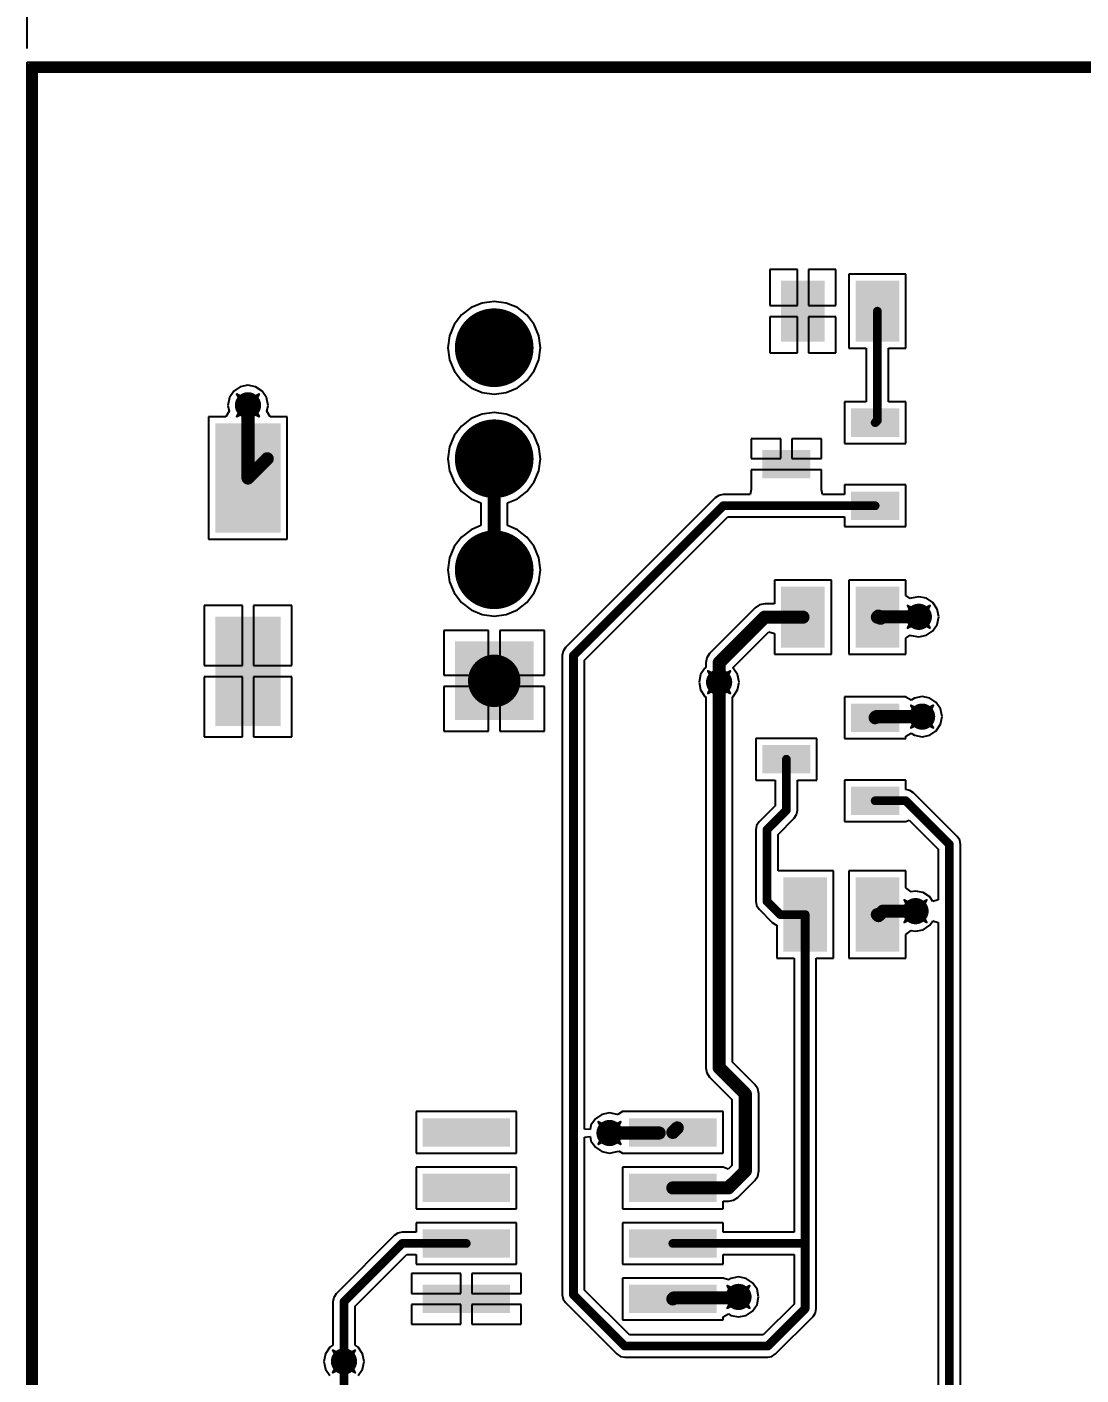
# Model space of a CAD drawing. Header units: millimetres. Extents: x 0 to 15120, y 0 to 9661.
# Drawn here: x 101.6 to 149.8, y 295.6 to 357.3 of the extents above; entities that cross this region are included whole.
import ezdxf

# ---------------------------------------------------------------- set-up
doc = ezdxf.new("R2010")
doc.units = ezdxf.units.MM
for name, color, linetype in [('DrillDrawing', 1, 'Continuous'), ('Mechanical1', 6, 'Continuous'), ('PadHoleLayer', 156, 'Continuous'), ('TopLayer', 1, 'Continuous')]:
    doc.layers.add(name, color=color, linetype=linetype)
doc.styles.get("Standard").update_dxf_attribs({"font": ''})
doc.styles.get('Standard').set_extended_font_data('GOST type A')
doc.dimstyles.new('ISO-25', dxfattribs={"dimtxt": 2.5, "dimasz": 6, "dimexe": 1.25, "dimexo": 0.625, "dimtad": 1, "dimtxsty": 'Standard', "dimblk": 'OPEN30', "dimcen": 2.5, "dimadec": 0, "dimazin": 0, "dimtfac": 1, "dimtmove": 0, "dimatfit": 3, "dimldrblk": 'OPEN30', "dimfxl": 1, "dimarcsym": 0})

# ---------------------------------------------------------------- blocks, each defined once
blk = doc.blocks.new('_Open30')
at = {"color": 0, "linetype": 'ByBlock', "lineweight": -2}
for p, q in [((-1, 0.268), (0, 0)), ((0, 0), (-1, -0.268)), ((0, 0), (-1, 0))]:
    blk.add_line(p, q, dxfattribs=at)
blk = doc.blocks.new('*D79')
at = {"color": 0, "lineweight": -2, "transparency": 16777216}
for p, q in [((101.583, 356.304), (101.583, 363.498)), ((222.084, 356.304), (222.084, 363.498)), ((107.583, 362.248), (216.084, 362.248))]:
    blk.add_line(p, q, dxfattribs=at)
at = {"layer": 'Defpoints', "color": 0, "transparency": 16777216}
for p in [(222.084, 362.248), (101.583, 355.679), (222.084, 355.679)]:
    blk.add_point(p, dxfattribs=at)
at = {"color": 0, "lineweight": -2, "transparency": 16777216, "xscale": 6, "yscale": 6, "zscale": 6, "rotation": 180}
blk.add_blockref('_Open30', (101.583, 362.248), dxfattribs=at)
at = {"color": 0, "lineweight": -2, "transparency": 16777216, "xscale": 6, "yscale": 6, "zscale": 6}
blk.add_blockref('_Open30', (222.084, 362.248), dxfattribs=at)
at = {"color": 0, "transparency": 16777216, "insert": (161.833, 365.748), "char_height": 2.5, "attachment_point": 5}
blk.add_mtext('{\\fGOST type A|b0|i1|c204|p34;\\H2x;60±0,1}', dxfattribs=at)

msp = doc.modelspace()

# ---------------------------------------------------------------- linework, layer by layer
at = {"layer": 'DrillDrawing'}
for points, const_width in [([(123.466, 342.608, 1), (122.45, 342.608, 1)], 0.102), ([(122.424, 342.608, 1), (122.475, 342.608, 1)], 0.0508), ([(123.44, 342.608, 1), (123.491, 342.608, 1)], 0.0508), ([(111.158, 340.48, 1), (111.209, 340.48, 1)], 0.0508), ([(111.158, 340.48, 1), (111.209, 340.48, 1)], 0.0508), ([(112.174, 340.48, 1), (112.225, 340.48, 1)], 0.0508), ([(112.174, 340.48, 1), (112.225, 340.48, 1)], 0.0508), ([(111.412, 339.972, 1), (111.463, 339.972, 1)], 0.0508), ([(111.412, 339.972, 1), (111.463, 339.972, 1)], 0.0508), ([(111.666, 340.226, 1), (111.717, 340.226, 1)], 0.0508), ([(111.666, 340.226, 1), (111.717, 340.226, 1)], 0.0508), ([(111.92, 339.972, 1), (111.971, 339.972, 1)], 0.0508), ([(111.92, 339.972, 1), (111.971, 339.972, 1)], 0.0508), ([(111.158, 339.464, 1), (111.209, 339.464, 1)], 0.0508), ([(111.158, 339.464, 1), (111.209, 339.464, 1)], 0.0508), ([(111.666, 339.718, 1), (111.717, 339.718, 1)], 0.0508), ([(111.666, 339.718, 1), (111.717, 339.718, 1)], 0.0508), ([(112.174, 339.464, 1), (112.225, 339.464, 1)], 0.0508), ([(112.174, 339.464, 1), (112.225, 339.464, 1)], 0.0508), ([(123.466, 337.528, 1), (122.45, 337.528, 1)], 0.102), ([(122.424, 337.528, 1), (122.475, 337.528, 1)], 0.0508), ([(123.44, 337.528, 1), (123.491, 337.528, 1)], 0.0508), ([(123.466, 332.448, 1), (122.45, 332.448, 1)], 0.102), ([(122.424, 332.448, 1), (122.475, 332.448, 1)], 0.0508), ([(123.44, 332.448, 1), (123.491, 332.448, 1)], 0.0508), ([(141.85, 330.805, 1), (141.901, 330.805, 1)], 0.0508), ([(141.85, 330.805, 1), (141.901, 330.805, 1)], 0.0508), ([(142.358, 330.551, 1), (142.409, 330.551, 1)], 0.0508), ([(142.358, 330.551, 1), (142.409, 330.551, 1)], 0.0508), ([(142.866, 330.805, 1), (142.917, 330.805, 1)], 0.0508), ([(142.866, 330.805, 1), (142.917, 330.805, 1)], 0.0508), ([(142.104, 330.297, 1), (142.155, 330.297, 1)], 0.0508), ([(142.104, 330.297, 1), (142.155, 330.297, 1)], 0.0508), ([(142.358, 330.043, 1), (142.409, 330.043, 1)], 0.0508), ([(142.358, 330.043, 1), (142.409, 330.043, 1)], 0.0508), ([(142.612, 330.297, 1), (142.663, 330.297, 1)], 0.0508), ([(142.612, 330.297, 1), (142.663, 330.297, 1)], 0.0508), ([(141.85, 329.789, 1), (141.901, 329.789, 1)], 0.0508), ([(141.85, 329.789, 1), (141.901, 329.789, 1)], 0.0508), ([(142.866, 329.789, 1), (142.917, 329.789, 1)], 0.0508), ([(142.866, 329.789, 1), (142.917, 329.789, 1)], 0.0508), ([(123.466, 327.368, 1), (122.45, 327.368, 1)], 0.102), ([(132.713, 327.813, 1), (132.764, 327.813, 1)], 0.0508), ([(132.713, 327.813, 1), (132.764, 327.813, 1)], 0.0508), ([(133.221, 327.559, 1), (133.272, 327.559, 1)], 0.0508), ([(133.221, 327.559, 1), (133.272, 327.559, 1)], 0.0508), ([(133.729, 327.813, 1), (133.78, 327.813, 1)], 0.0508), ([(133.729, 327.813, 1), (133.78, 327.813, 1)], 0.0508), ([(122.424, 327.368, 1), (122.475, 327.368, 1)], 0.0508), ([(123.44, 327.368, 1), (123.491, 327.368, 1)], 0.0508), ([(132.967, 327.305, 1), (133.018, 327.305, 1)], 0.0508), ([(132.967, 327.305, 1), (133.018, 327.305, 1)], 0.0508), ([(133.221, 327.051, 1), (133.272, 327.051, 1)], 0.0508), ([(133.221, 327.051, 1), (133.272, 327.051, 1)], 0.0508), ([(133.475, 327.305, 1), (133.526, 327.305, 1)], 0.0508), ([(133.475, 327.305, 1), (133.526, 327.305, 1)], 0.0508), ([(132.713, 326.797, 1), (132.764, 326.797, 1)], 0.0508), ([(132.713, 326.797, 1), (132.764, 326.797, 1)], 0.0508), ([(133.729, 326.797, 1), (133.78, 326.797, 1)], 0.0508), ([(133.729, 326.797, 1), (133.78, 326.797, 1)], 0.0508), ([(142, 326.237, 1), (142.051, 326.237, 1)], 0.0508), ([(142, 326.237, 1), (142.051, 326.237, 1)], 0.0508), ([(143.016, 326.237, 1), (143.067, 326.237, 1)], 0.0508), ([(143.016, 326.237, 1), (143.067, 326.237, 1)], 0.0508), ([(142.254, 325.729, 1), (142.305, 325.729, 1)], 0.0508), ([(142.254, 325.729, 1), (142.305, 325.729, 1)], 0.0508), ([(142.508, 325.983, 1), (142.559, 325.983, 1)], 0.0508), ([(142.508, 325.983, 1), (142.559, 325.983, 1)], 0.0508), ([(142.762, 325.729, 1), (142.813, 325.729, 1)], 0.0508), ([(142.762, 325.729, 1), (142.813, 325.729, 1)], 0.0508), ([(142, 325.221, 1), (142.051, 325.221, 1)], 0.0508), ([(142, 325.221, 1), (142.051, 325.221, 1)], 0.0508), ([(142.508, 325.475, 1), (142.559, 325.475, 1)], 0.0508), ([(142.508, 325.475, 1), (142.559, 325.475, 1)], 0.0508), ([(143.016, 325.221, 1), (143.067, 325.221, 1)], 0.0508), ([(143.016, 325.221, 1), (143.067, 325.221, 1)], 0.0508), ([(141.7, 317.337, 1), (141.751, 317.337, 1)], 0.0508), ([(141.7, 317.337, 1), (141.751, 317.337, 1)], 0.0508), ([(142.208, 317.083, 1), (142.259, 317.083, 1)], 0.0508), ([(142.208, 317.083, 1), (142.259, 317.083, 1)], 0.0508), ([(142.716, 317.337, 1), (142.767, 317.337, 1)], 0.0508), ([(142.716, 317.337, 1), (142.767, 317.337, 1)], 0.0508), ([(141.954, 316.829, 1), (142.005, 316.829, 1)], 0.0508), ([(141.954, 316.829, 1), (142.005, 316.829, 1)], 0.0508), ([(142.208, 316.575, 1), (142.259, 316.575, 1)], 0.0508), ([(142.208, 316.575, 1), (142.259, 316.575, 1)], 0.0508), ([(142.462, 316.829, 1), (142.513, 316.829, 1)], 0.0508), ([(142.462, 316.829, 1), (142.513, 316.829, 1)], 0.0508), ([(141.7, 316.321, 1), (141.751, 316.321, 1)], 0.0508), ([(141.7, 316.321, 1), (141.751, 316.321, 1)], 0.0508), ([(142.716, 316.321, 1), (142.767, 316.321, 1)], 0.0508), ([(142.716, 316.321, 1), (142.767, 316.321, 1)], 0.0508), ([(127.7, 307.187, 1), (127.751, 307.187, 1)], 0.0508), ([(127.7, 307.187, 1), (127.751, 307.187, 1)], 0.0508), ([(128.716, 307.187, 1), (128.767, 307.187, 1)], 0.0508), ([(128.716, 307.187, 1), (128.767, 307.187, 1)], 0.0508), ([(127.954, 306.679, 1), (128.005, 306.679, 1)], 0.0508), ([(127.954, 306.679, 1), (128.005, 306.679, 1)], 0.0508), ([(128.208, 306.933, 1), (128.259, 306.933, 1)], 0.0508), ([(128.208, 306.933, 1), (128.259, 306.933, 1)], 0.0508), ([(128.462, 306.679, 1), (128.513, 306.679, 1)], 0.0508), ([(128.462, 306.679, 1), (128.513, 306.679, 1)], 0.0508), ([(127.7, 306.171, 1), (127.751, 306.171, 1)], 0.0508), ([(127.7, 306.171, 1), (127.751, 306.171, 1)], 0.0508), ([(128.208, 306.425, 1), (128.259, 306.425, 1)], 0.0508), ([(128.208, 306.425, 1), (128.259, 306.425, 1)], 0.0508), ([(128.716, 306.171, 1), (128.767, 306.171, 1)], 0.0508), ([(128.716, 306.171, 1), (128.767, 306.171, 1)], 0.0508), ([(133.6, 299.687, 1), (133.651, 299.687, 1)], 0.0508), ([(133.6, 299.687, 1), (133.651, 299.687, 1)], 0.0508), ([(133.854, 299.179, 1), (133.905, 299.179, 1)], 0.0508), ([(133.854, 299.179, 1), (133.905, 299.179, 1)], 0.0508), ([(134.108, 299.433, 1), (134.159, 299.433, 1)], 0.0508), ([(134.108, 299.433, 1), (134.159, 299.433, 1)], 0.0508), ([(134.362, 299.179, 1), (134.413, 299.179, 1)], 0.0508), ([(134.362, 299.179, 1), (134.413, 299.179, 1)], 0.0508), ([(134.616, 299.687, 1), (134.667, 299.687, 1)], 0.0508), ([(134.616, 299.687, 1), (134.667, 299.687, 1)], 0.0508), ([(133.6, 298.671, 1), (133.651, 298.671, 1)], 0.0508), ([(133.6, 298.671, 1), (133.651, 298.671, 1)], 0.0508), ([(134.108, 298.925, 1), (134.159, 298.925, 1)], 0.0508), ([(134.108, 298.925, 1), (134.159, 298.925, 1)], 0.0508), ([(134.616, 298.671, 1), (134.667, 298.671, 1)], 0.0508), ([(134.616, 298.671, 1), (134.667, 298.671, 1)], 0.0508), ([(115.55, 296.737, 1), (115.601, 296.737, 1)], 0.0508), ([(115.55, 296.737, 1), (115.601, 296.737, 1)], 0.0508), ([(116.566, 296.737, 1), (116.617, 296.737, 1)], 0.0508), ([(116.566, 296.737, 1), (116.617, 296.737, 1)], 0.0508), ([(115.804, 296.229, 1), (115.855, 296.229, 1)], 0.0508), ([(115.804, 296.229, 1), (115.855, 296.229, 1)], 0.0508), ([(116.058, 296.483, 1), (116.109, 296.483, 1)], 0.0508), ([(116.058, 296.483, 1), (116.109, 296.483, 1)], 0.0508), ([(116.312, 296.229, 1), (116.363, 296.229, 1)], 0.0508), ([(116.312, 296.229, 1), (116.363, 296.229, 1)], 0.0508), ([(115.55, 295.721, 1), (115.601, 295.721, 1)], 0.0508), ([(115.55, 295.721, 1), (115.601, 295.721, 1)], 0.0508), ([(116.058, 295.975, 1), (116.109, 295.975, 1)], 0.0508), ([(116.058, 295.975, 1), (116.109, 295.975, 1)], 0.0508), ([(116.566, 295.721, 1), (116.617, 295.721, 1)], 0.0508), ([(116.566, 295.721, 1), (116.617, 295.721, 1)], 0.0508)]:
    msp.add_lwpolyline(points, format="xyb", close=True, dxfattribs=dict(at, const_width=const_width))
at = {"layer": 'DrillDrawing', "const_width": 0.102}
for points in [[(111.184, 340.48), (111.692, 340.226)], [(111.184, 340.48), (111.438, 339.972)], [(111.692, 340.226), (112.2, 340.48)], [(111.946, 339.972), (112.2, 340.48)], [(111.184, 339.464), (111.438, 339.972)], [(111.946, 339.972), (112.2, 339.464)], [(111.184, 339.464), (111.692, 339.718)], [(111.692, 339.718), (112.2, 339.464)], [(141.876, 330.805), (142.384, 330.551)], [(141.876, 330.805), (142.13, 330.297)], [(142.384, 330.551), (142.892, 330.805)], [(142.638, 330.297), (142.892, 330.805)], [(141.876, 329.789), (142.13, 330.297)], [(141.876, 329.789), (142.384, 330.043)], [(142.384, 330.043), (142.892, 329.789)], [(142.638, 330.297), (142.892, 329.789)], [(132.739, 327.813), (133.247, 327.559)], [(132.739, 327.813), (132.993, 327.305)], [(133.247, 327.559), (133.755, 327.813)], [(133.501, 327.305), (133.755, 327.813)], [(132.739, 326.797), (132.993, 327.305)], [(132.739, 326.797), (133.247, 327.051)], [(133.247, 327.051), (133.755, 326.797)], [(133.501, 327.305), (133.755, 326.797)], [(142.026, 326.237), (142.534, 325.983)], [(142.026, 326.237), (142.28, 325.729)], [(142.534, 325.983), (143.042, 326.237)], [(142.788, 325.729), (143.042, 326.237)], [(142.026, 325.221), (142.28, 325.729)], [(142.788, 325.729), (143.042, 325.221)], [(142.026, 325.221), (142.534, 325.475)], [(142.534, 325.475), (143.042, 325.221)], [(141.726, 317.337), (142.234, 317.083)], [(141.726, 317.337), (141.98, 316.829)], [(142.234, 317.083), (142.742, 317.337)], [(142.488, 316.829), (142.742, 317.337)], [(141.726, 316.321), (141.98, 316.829)], [(141.726, 316.321), (142.234, 316.575)], [(142.234, 316.575), (142.742, 316.321)], [(142.488, 316.829), (142.742, 316.321)], [(127.726, 307.187), (128.234, 306.933)], [(127.726, 307.187), (127.98, 306.679)], [(128.234, 306.933), (128.742, 307.187)], [(128.488, 306.679), (128.742, 307.187)], [(127.726, 306.171), (127.98, 306.679)], [(128.488, 306.679), (128.742, 306.171)], [(127.726, 306.171), (128.234, 306.425)], [(128.234, 306.425), (128.742, 306.171)], [(133.626, 299.687), (134.134, 299.433)], [(133.626, 299.687), (133.88, 299.179)], [(133.626, 298.671), (133.88, 299.179)], [(134.134, 299.433), (134.642, 299.687)], [(134.388, 299.179), (134.642, 299.687)], [(134.388, 299.179), (134.642, 298.671)], [(133.626, 298.671), (134.134, 298.925)], [(134.134, 298.925), (134.642, 298.671)], [(115.576, 296.737), (116.084, 296.483)], [(115.576, 296.737), (115.83, 296.229)], [(116.084, 296.483), (116.592, 296.737)], [(116.338, 296.229), (116.592, 296.737)], [(115.576, 295.721), (115.83, 296.229)], [(116.338, 296.229), (116.592, 295.721)], [(115.576, 295.721), (116.084, 295.975)], [(116.084, 295.975), (116.592, 295.721)]]:
    msp.add_lwpolyline(points, dxfattribs=at)
at = {"layer": 'Mechanical1', "lineweight": 20, "const_width": 0.508}
for points in [[(101.834, 225.429), (101.834, 355.429)], [(101.834, 355.429), (221.834, 355.429)]]:
    msp.add_lwpolyline(points, dxfattribs=at)
at = {"layer": 'Mechanical1', "lineweight": 20, "const_width": 0.254}
msp.add_lwpolyline([(101.707, 355.429, 1), (101.961, 355.429, 1)], format="xyb", close=True, dxfattribs=at)
msp.add_lwpolyline([(101.707, 355.429, 1), (101.961, 355.429, 1)], format="xyb", close=True, dxfattribs=at)
at = {"layer": 'PadHoleLayer', "const_width": 1.2}
for points in [[(122.358, 342.608, 1), (123.558, 342.608, 1)], [(122.358, 337.528, 1), (123.558, 337.528, 1)], [(122.358, 332.448, 1), (123.558, 332.448, 1)], [(122.358, 327.368, 1), (123.558, 327.368, 1)]]:
    msp.add_lwpolyline(points, format="xyb", close=True, dxfattribs=at)
at = {"layer": 'TopLayer'}
for p, q in [((101.583, 225.179), (101.583, 355.679)), ((101.583, 355.679), (101.584, 355.679)), ((101.584, 355.679), (222.084, 355.679)), ((136.83, 346.188), (135.576, 346.188)), ((135.576, 346.188), (135.576, 344.534)), ((136.83, 344.534), (136.83, 346.188)), ((138.592, 346.188), (137.338, 346.188)), ((137.338, 346.188), (137.338, 344.534)), ((138.592, 344.534), (138.592, 346.188)), ((141.788, 345.98), (139.188, 345.98)), ((139.188, 345.98), (139.188, 342.58)), ((141.788, 342.58), (141.788, 345.98)), ((121.899, 344.442), (121.46, 344.106)), ((122.41, 344.654), (121.899, 344.442)), ((122.958, 344.726), (122.41, 344.654)), ((123.506, 344.654), (122.958, 344.726)), ((124.017, 344.442), (123.506, 344.654)), ((124.456, 344.106), (124.017, 344.442)), ((135.576, 344.534), (136.83, 344.534)), ((137.338, 344.534), (138.592, 344.534)), ((121.124, 343.667), (120.912, 343.156)), ((121.46, 344.106), (121.124, 343.667)), ((124.792, 343.667), (124.456, 344.106)), ((125.004, 343.156), (124.792, 343.667)), ((136.83, 344.026), (135.576, 344.026)), ((135.576, 344.026), (135.576, 342.372)), ((136.83, 342.372), (136.83, 344.026)), ((138.592, 344.026), (137.338, 344.026)), ((137.338, 344.026), (137.338, 342.372)), ((138.592, 342.372), (138.592, 344.026)), ((120.912, 343.156), (120.84, 342.608)), ((125.076, 342.608), (125.004, 343.156)), ((120.84, 342.608), (120.912, 342.06)), ((125.004, 342.06), (125.076, 342.608)), ((135.576, 342.372), (136.83, 342.372)), ((137.338, 342.372), (138.592, 342.372)), ((139.188, 342.58), (139.978, 342.58)), ((139.978, 342.58), (139.978, 340.129)), ((140.997, 340.129), (140.997, 342.58)), ((140.997, 342.58), (141.788, 342.58)), ((120.912, 342.06), (121.124, 341.549)), ((124.792, 341.549), (125.004, 342.06)), ((121.124, 341.549), (121.46, 341.11)), ((121.46, 341.11), (121.899, 340.774)), ((124.017, 340.774), (124.456, 341.11)), ((124.456, 341.11), (124.792, 341.549)), ((111.043, 340.62), (110.844, 340.323)), ((111.341, 340.819), (111.043, 340.62)), ((111.692, 340.889), (111.341, 340.819)), ((112.043, 340.819), (111.692, 340.889)), ((112.341, 340.62), (112.043, 340.819)), ((112.54, 340.323), (112.341, 340.62)), ((121.899, 340.774), (122.41, 340.562)), ((122.41, 340.562), (122.958, 340.49)), ((122.958, 340.49), (123.506, 340.562)), ((123.506, 340.562), (124.017, 340.774)), ((110.844, 340.323), (110.774, 339.972)), ((110.774, 339.972), (110.828, 339.701)), ((112.609, 339.972), (112.54, 340.323)), ((112.556, 339.701), (112.609, 339.972)), ((139.978, 340.129), (138.988, 340.129)), ((138.988, 340.129), (138.988, 338.229)), ((141.788, 340.129), (140.997, 340.129)), ((141.788, 338.229), (141.788, 340.129)), ((110.678, 339.447), (109.892, 339.447)), ((109.892, 339.447), (109.892, 333.847)), ((110.828, 339.701), (110.678, 339.447)), ((112.706, 339.447), (112.556, 339.701)), ((113.492, 339.447), (112.706, 339.447)), ((113.492, 333.847), (113.492, 339.447)), ((121.899, 339.362), (121.46, 339.026)), ((122.41, 339.574), (121.899, 339.362)), ((122.958, 339.646), (122.41, 339.574)), ((123.506, 339.574), (122.958, 339.646)), ((124.017, 339.362), (123.506, 339.574)), ((124.456, 339.026), (124.017, 339.362)), ((121.46, 339.026), (121.124, 338.587)), ((124.792, 338.587), (124.456, 339.026)), ((120.912, 338.076), (120.84, 337.528)), ((121.124, 338.587), (120.912, 338.076)), ((125.004, 338.076), (124.792, 338.587)), ((125.076, 337.528), (125.004, 338.076)), ((136.07, 338.437), (134.716, 338.437)), ((134.716, 338.437), (134.716, 337.533)), ((136.07, 337.533), (136.07, 338.437)), ((137.932, 338.437), (136.578, 338.437)), ((136.578, 338.437), (136.578, 337.533)), ((137.932, 337.533), (137.932, 338.437)), ((138.988, 338.229), (141.788, 338.229)), ((120.84, 337.528), (120.912, 336.98)), ((125.004, 336.98), (125.076, 337.528)), ((134.716, 337.533), (136.07, 337.533)), ((136.578, 337.533), (137.932, 337.533)), ((120.912, 336.98), (121.124, 336.469)), ((124.792, 336.469), (125.004, 336.98)), ((136.324, 337.025), (134.716, 337.025)), ((134.716, 337.025), (134.716, 336.143)), ((137.932, 337.025), (136.324, 337.025)), ((137.932, 336.143), (137.932, 337.025)), ((121.124, 336.469), (121.46, 336.03)), ((124.456, 336.03), (124.792, 336.469)), ((141.788, 336.329), (138.988, 336.329)), ((138.988, 336.329), (138.988, 335.889)), ((141.788, 334.429), (141.788, 336.329)), ((121.46, 336.03), (121.899, 335.694)), ((121.899, 335.694), (122.346, 335.508)), ((123.57, 335.508), (124.017, 335.694)), ((124.017, 335.694), (124.456, 336.03)), ((133.073, 335.74), (126.223, 328.89)), ((133.239, 335.85), (133.073, 335.74)), ((133.434, 335.889), (133.239, 335.85)), ((134.663, 335.889), (133.434, 335.889)), ((134.716, 336.121), (134.663, 335.889)), ((134.716, 336.143), (134.716, 336.121)), ((137.932, 336.121), (137.932, 336.143)), ((137.984, 335.889), (137.932, 336.121)), ((138.988, 335.889), (137.984, 335.889)), ((122.346, 335.508), (122.346, 334.468)), ((123.57, 334.468), (123.57, 335.508)), ((122.346, 334.468), (121.899, 334.282)), ((124.017, 334.282), (123.57, 334.468)), ((127.094, 328.318), (133.645, 334.87)), ((133.645, 334.87), (138.988, 334.87)), ((138.988, 334.87), (138.988, 334.429)), ((138.988, 334.429), (141.788, 334.429)), ((109.892, 333.847), (113.492, 333.847)), ((121.46, 333.946), (121.124, 333.507)), ((121.899, 334.282), (121.46, 333.946)), ((124.456, 333.946), (124.017, 334.282)), ((124.792, 333.507), (124.456, 333.946)), ((121.124, 333.507), (120.912, 332.996)), ((125.004, 332.996), (124.792, 333.507)), ((120.912, 332.996), (120.84, 332.448)), ((120.84, 332.448), (120.912, 331.9)), ((125.076, 332.448), (125.004, 332.996)), ((125.004, 331.9), (125.076, 332.448)), ((120.912, 331.9), (121.124, 331.389)), ((124.792, 331.389), (125.004, 331.9)), ((138.384, 331.98), (135.784, 331.98)), ((135.784, 331.98), (135.784, 330.891)), ((138.384, 328.58), (138.384, 331.98)), ((141.788, 331.98), (139.188, 331.98)), ((139.188, 331.98), (139.188, 328.58)), ((141.788, 331.278), (141.788, 331.98)), ((121.124, 331.389), (121.46, 330.95)), ((124.456, 330.95), (124.792, 331.389)), ((141.996, 331.141), (141.788, 331.278)), ((142.384, 331.214), (142.042, 331.146)), ((142.735, 331.144), (142.384, 331.214)), ((111.438, 330.816), (109.684, 330.816)), ((109.684, 330.816), (109.684, 328.062)), ((111.438, 328.062), (111.438, 330.816)), ((113.7, 330.816), (111.946, 330.816)), ((111.946, 330.816), (111.946, 328.062)), ((113.7, 328.062), (113.7, 330.816)), ((121.46, 330.95), (121.899, 330.614)), ((121.899, 330.614), (122.41, 330.402)), ((123.506, 330.402), (124.017, 330.614)), ((124.017, 330.614), (124.456, 330.95)), ((134.901, 330.712), (132.814, 328.625)), ((135.1, 330.845), (134.901, 330.712)), ((134.901, 330.712), (134.901, 330.712)), ((135.334, 330.891), (135.1, 330.845)), ((135.784, 330.891), (135.334, 330.891)), ((135.334, 330.891), (135.334, 330.891)), ((142.042, 331.146), (141.996, 331.141)), ((143.033, 330.946), (142.735, 331.144)), ((143.232, 330.648), (143.033, 330.946)), ((143.302, 330.297), (143.232, 330.648)), ((122.41, 330.402), (122.958, 330.33)), ((122.958, 330.33), (123.506, 330.402)), ((143.232, 329.946), (143.302, 330.297)), ((122.704, 329.676), (120.65, 329.676)), ((120.65, 329.676), (120.65, 327.622)), ((122.704, 327.622), (122.704, 329.676)), ((125.266, 329.676), (123.212, 329.676)), ((123.212, 329.676), (123.212, 327.622)), ((125.266, 327.622), (125.266, 329.676)), ((133.894, 327.974), (135.53, 329.61)), ((135.53, 329.61), (135.784, 329.529)), ((135.784, 329.529), (135.784, 328.58)), ((141.788, 329.316), (141.996, 329.453)), ((141.996, 329.453), (142.042, 329.447)), ((142.042, 329.447), (142.384, 329.379)), ((142.384, 329.379), (142.735, 329.449)), ((142.735, 329.449), (143.033, 329.648)), ((143.033, 329.648), (143.232, 329.946)), ((126.223, 328.89), (126.113, 328.725)), ((141.788, 328.58), (141.788, 329.316)), ((126.113, 328.725), (126.074, 328.529)), ((126.074, 328.529), (126.074, 299.279)), ((127.094, 306.862), (127.094, 328.318)), ((132.682, 328.426), (132.635, 328.192)), ((132.635, 328.192), (132.635, 328.192)), ((132.635, 328.192), (132.635, 327.979)), ((132.814, 328.625), (132.682, 328.426)), ((135.784, 328.58), (138.384, 328.58)), ((139.188, 328.58), (141.788, 328.58)), ((109.684, 328.062), (111.438, 328.062)), ((111.438, 327.554), (109.684, 327.554)), ((109.684, 327.554), (109.684, 324.8)), ((111.438, 324.8), (111.438, 327.554)), ((111.946, 328.062), (113.7, 328.062)), ((113.7, 327.554), (111.946, 327.554)), ((111.946, 327.554), (111.946, 324.8)), ((113.7, 324.8), (113.7, 327.554)), ((120.65, 327.622), (122.704, 327.622)), ((123.212, 327.622), (125.266, 327.622)), ((132.399, 327.656), (132.329, 327.305)), ((132.598, 327.954), (132.399, 327.656)), ((132.635, 327.979), (132.598, 327.954)), ((133.896, 327.954), (133.894, 327.974)), ((134.094, 327.656), (133.896, 327.954)), ((134.164, 327.305), (134.094, 327.656)), ((122.704, 327.114), (120.65, 327.114)), ((120.65, 327.114), (120.65, 325.06)), ((122.704, 325.06), (122.704, 327.114)), ((125.266, 327.114), (123.212, 327.114)), ((123.212, 327.114), (123.212, 325.06)), ((125.266, 325.06), (125.266, 327.114)), ((132.329, 327.305), (132.399, 326.954)), ((132.399, 326.954), (132.598, 326.656)), ((133.896, 326.656), (134.094, 326.954)), ((134.094, 326.954), (134.164, 327.305)), ((132.598, 326.656), (132.635, 326.631)), ((132.635, 326.631), (132.635, 309.667)), ((133.858, 326.631), (133.896, 326.656)), ((133.858, 309.92), (133.858, 326.631)), ((141.788, 326.629), (138.988, 326.629)), ((138.988, 326.629), (138.988, 324.729)), ((141.788, 326.619), (141.788, 326.629)), ((142.042, 326.483), (141.788, 326.619)), ((142.183, 326.577), (142.042, 326.483)), ((142.534, 326.647), (142.183, 326.577)), ((142.885, 326.577), (142.534, 326.647)), ((143.183, 326.378), (142.885, 326.577)), ((143.382, 326.081), (143.183, 326.378)), ((143.452, 325.729), (143.382, 326.081)), ((143.382, 325.378), (143.452, 325.729)), ((120.65, 325.06), (122.704, 325.06)), ((123.212, 325.06), (125.266, 325.06)), ((142.885, 324.882), (143.183, 325.081)), ((143.183, 325.081), (143.382, 325.378)), ((109.684, 324.8), (111.438, 324.8)), ((111.946, 324.8), (113.7, 324.8)), ((137.724, 324.729), (134.924, 324.729)), ((134.924, 324.729), (134.924, 322.829)), ((137.724, 322.829), (137.724, 324.729)), ((138.988, 324.729), (141.788, 324.729)), ((141.788, 324.84), (142.042, 324.976)), ((141.788, 324.729), (141.788, 324.84)), ((142.042, 324.976), (142.183, 324.882)), ((142.183, 324.882), (142.534, 324.812)), ((142.534, 324.812), (142.885, 324.882)), ((134.924, 322.829), (135.814, 322.829)), ((135.814, 322.829), (135.814, 321.653)), ((136.833, 321.441), (136.833, 322.829)), ((136.833, 322.829), (137.724, 322.829)), ((141.788, 322.829), (138.988, 322.829)), ((138.988, 322.829), (138.988, 320.929)), ((141.788, 322.389), (141.788, 322.829)), ((141.979, 322.35), (141.788, 322.389)), ((142.144, 322.24), (141.979, 322.35)), ((144.144, 320.24), (142.144, 322.24)), ((135.814, 321.653), (135.073, 320.912)), ((136.795, 321.246), (136.833, 321.441)), ((134.963, 320.747), (134.924, 320.552)), ((135.073, 320.912), (134.963, 320.747)), ((135.944, 320.341), (136.684, 321.081)), ((136.684, 321.081), (136.795, 321.246)), ((138.988, 320.929), (141.788, 320.929)), ((141.788, 320.929), (141.947, 320.995)), ((141.788, 320.929), (141.788, 320.929)), ((141.947, 320.995), (143.274, 319.668)), ((134.924, 320.552), (134.924, 317.279)), ((135.944, 318.673), (135.944, 320.341)), ((144.255, 320.075), (144.144, 320.24)), ((143.274, 319.668), (143.274, 317.35)), ((144.294, 319.879), (144.255, 320.075)), ((144.294, 288.579), (144.294, 319.879)), ((138.486, 318.673), (135.944, 318.673)), ((138.486, 314.673), (138.486, 318.673)), ((141.788, 318.673), (139.188, 318.673)), ((139.188, 318.673), (139.188, 314.673)), ((141.788, 317.896), (141.788, 318.673)), ((142.042, 317.709), (141.788, 317.896)), ((142.234, 317.747), (142.042, 317.709)), ((142.585, 317.677), (142.234, 317.747)), ((142.883, 317.478), (142.585, 317.677)), ((134.924, 317.279), (134.963, 317.084)), ((134.963, 317.084), (135.073, 316.919)), ((143.02, 317.273), (142.883, 317.478)), ((143.274, 317.35), (143.02, 317.273)), ((135.073, 316.919), (135.679, 316.313)), ((135.679, 316.313), (135.845, 316.202)), ((135.845, 316.202), (135.886, 316.194)), ((135.886, 316.194), (135.886, 314.673)), ((141.788, 315.763), (142.042, 315.95)), ((142.042, 315.95), (142.234, 315.912)), ((142.234, 315.912), (142.585, 315.982)), ((142.585, 315.982), (142.883, 316.181)), ((142.883, 316.181), (143.02, 316.386)), ((143.02, 316.386), (143.274, 316.309)), ((143.274, 316.309), (143.274, 288.791)), ((141.788, 314.673), (141.788, 315.763)), ((135.886, 314.673), (136.676, 314.673)), ((136.676, 314.673), (136.676, 302.135)), ((137.695, 298.643), (137.695, 314.673)), ((137.695, 314.673), (138.486, 314.673)), ((139.188, 314.673), (141.788, 314.673)), ((132.635, 309.667), (132.635, 309.667)), ((132.635, 309.667), (132.682, 309.433)), ((134.881, 308.897), (133.858, 309.92)), ((132.682, 309.433), (132.814, 309.234)), ((132.814, 309.234), (133.837, 308.211)), ((135.014, 308.699), (134.881, 308.897)), ((134.881, 308.897), (134.881, 308.897)), ((135.06, 308.465), (135.014, 308.699)), ((135.06, 304.944), (135.06, 308.465)), ((133.837, 308.211), (133.837, 305.198)), ((123.981, 307.656), (119.381, 307.656)), ((119.381, 307.656), (119.381, 305.756)), ((123.981, 305.756), (123.981, 307.656)), ((127.585, 307.328), (127.386, 307.031)), ((127.883, 307.527), (127.585, 307.328)), ((128.234, 307.597), (127.883, 307.527)), ((128.576, 307.529), (128.234, 307.597)), ((128.621, 307.524), (128.576, 307.529)), ((128.83, 307.656), (128.621, 307.524)), ((133.43, 307.656), (128.83, 307.656)), ((128.83, 307.656), (128.83, 307.656)), ((133.43, 305.756), (133.43, 307.656)), ((127.348, 306.837), (127.094, 306.862)), ((127.386, 307.031), (127.348, 306.837)), ((127.094, 306.496), (127.348, 306.522)), ((127.094, 299.491), (127.094, 306.496)), ((127.348, 306.522), (127.386, 306.328)), ((127.386, 306.328), (127.585, 306.031)), ((127.585, 306.031), (127.883, 305.832)), ((119.381, 305.756), (123.981, 305.756)), ((127.883, 305.832), (128.234, 305.762)), ((128.234, 305.762), (128.576, 305.83)), ((128.576, 305.83), (128.67, 305.841)), ((128.67, 305.841), (128.83, 305.756)), ((128.83, 305.756), (128.83, 305.756)), ((128.83, 305.756), (133.43, 305.756)), ((123.981, 305.116), (119.381, 305.116)), ((119.381, 305.116), (119.381, 303.216)), ((123.981, 303.216), (123.981, 305.116)), ((133.43, 305.116), (128.83, 305.116)), ((128.83, 305.116), (128.83, 303.216)), ((133.66, 305.021), (133.43, 305.116)), ((133.43, 305.116), (133.43, 305.116)), ((133.837, 305.198), (133.66, 305.021)), ((134.881, 304.512), (135.014, 304.71)), ((135.014, 304.71), (135.06, 304.944)), ((134.103, 303.733), (134.881, 304.512)), ((134.881, 304.512), (134.881, 304.512)), ((133.43, 303.216), (133.43, 303.554)), ((133.43, 303.554), (133.67, 303.554)), ((133.67, 303.554), (133.904, 303.601)), ((133.67, 303.554), (133.67, 303.554)), ((133.904, 303.601), (134.103, 303.733)), ((119.381, 303.216), (123.981, 303.216)), ((128.83, 303.216), (133.43, 303.216)), ((123.981, 302.576), (119.381, 302.576)), ((119.381, 302.576), (119.381, 302.135)), ((123.981, 300.676), (123.981, 302.576)), ((133.43, 302.576), (128.83, 302.576)), ((128.83, 302.576), (128.83, 300.676)), ((133.43, 302.135), (133.43, 302.576)), ((118.388, 301.986), (115.723, 299.322)), ((118.553, 302.097), (118.388, 301.986)), ((118.748, 302.135), (118.553, 302.097)), ((119.381, 302.135), (118.748, 302.135)), ((136.676, 302.135), (133.43, 302.135)), ((116.594, 298.75), (118.96, 301.116)), ((118.96, 301.116), (119.381, 301.116)), ((119.381, 301.116), (119.381, 300.676)), ((133.43, 300.676), (133.43, 301.116)), ((133.43, 301.116), (136.676, 301.116)), ((136.676, 301.116), (136.676, 298.854)), ((119.381, 300.676), (123.981, 300.676)), ((128.83, 300.676), (133.43, 300.676)), ((121.427, 300.244), (119.173, 300.244)), ((119.173, 300.244), (119.173, 299.34)), ((121.427, 299.34), (121.427, 300.244)), ((124.189, 300.244), (121.935, 300.244)), ((121.935, 300.244), (121.935, 299.34)), ((124.189, 299.34), (124.189, 300.244)), ((133.43, 300.036), (128.83, 300.036)), ((128.83, 300.036), (128.83, 298.136)), ((133.684, 299.961), (133.43, 300.036)), ((133.43, 300.036), (133.43, 300.036)), ((133.43, 300.036), (133.43, 300.036)), ((133.783, 300.027), (133.684, 299.961)), ((134.134, 300.097), (133.783, 300.027)), ((134.485, 300.027), (134.134, 300.097)), ((134.783, 299.828), (134.485, 300.027)), ((134.982, 299.531), (134.783, 299.828)), ((115.613, 299.156), (115.574, 298.961)), ((115.723, 299.322), (115.613, 299.156)), ((119.173, 299.34), (121.427, 299.34)), ((121.935, 299.34), (124.189, 299.34)), ((126.074, 299.279), (126.113, 299.084)), ((129.145, 297.439), (127.094, 299.491)), ((135.052, 299.179), (134.982, 299.531)), ((134.982, 298.828), (135.052, 299.179)), ((115.574, 298.961), (115.574, 296.971)), ((116.594, 296.971), (116.594, 298.75)), ((121.427, 298.832), (119.173, 298.832)), ((119.173, 298.832), (119.173, 297.928)), ((121.427, 297.928), (121.427, 298.832)), ((124.189, 298.832), (121.935, 298.832)), ((121.935, 298.832), (121.935, 297.928)), ((124.189, 297.928), (124.189, 298.832)), ((126.113, 299.084), (126.223, 298.919)), ((126.223, 298.919), (128.573, 296.569)), ((134.485, 298.332), (134.783, 298.531)), ((134.783, 298.531), (134.982, 298.828)), ((136.676, 298.854), (135.261, 297.439)), ((137.657, 298.448), (137.695, 298.643)), ((119.173, 297.928), (121.427, 297.928)), ((121.935, 297.928), (124.189, 297.928)), ((128.83, 298.136), (133.43, 298.136)), ((133.43, 298.262), (133.684, 298.398)), ((133.43, 298.136), (133.43, 298.262)), ((133.684, 298.398), (133.783, 298.332)), ((133.783, 298.332), (134.134, 298.262)), ((134.134, 298.262), (134.485, 298.332)), ((135.833, 296.569), (137.546, 298.282)), ((137.546, 298.282), (137.657, 298.448)), ((135.261, 297.439), (129.145, 297.439)), ((115.435, 296.878), (115.236, 296.581)), ((115.574, 296.971), (115.435, 296.878)), ((116.733, 296.878), (116.594, 296.971)), ((116.932, 296.581), (116.733, 296.878)), ((115.236, 296.581), (115.166, 296.229)), ((115.166, 296.229), (115.236, 295.878)), ((117.002, 296.229), (116.932, 296.581)), ((116.932, 295.878), (117.002, 296.229)), ((128.573, 296.569), (128.739, 296.459)), ((128.739, 296.459), (128.934, 296.42)), ((128.934, 296.42), (135.472, 296.42)), ((135.472, 296.42), (135.667, 296.459)), ((135.667, 296.459), (135.833, 296.569)), ((115.236, 295.878), (115.435, 295.581)), ((116.733, 295.581), (116.932, 295.878))]:
    msp.add_line(p, q, dxfattribs=at)
for points, const_width in [([(122.058, 342.608, 1), (123.858, 342.608, 1)], 1.8), ([(140.388, 344.28, 1), (140.588, 344.28, 1)], 0.2), ([(111.392, 339.972, 1), (111.992, 339.972, 1)], 0.6), ([(111.542, 339.972, 1), (111.842, 339.972, 1)], 0.3), ([(122.058, 337.528, 1), (123.858, 337.528, 1)], 1.8), ([(140.288, 339.179, 1), (140.488, 339.179, 1)], 0.2), ([(140.388, 339.279, 1), (140.588, 339.279, 1)], 0.2), ([(140.388, 339.279, 1), (140.588, 339.279, 1)], 0.2), ([(112.423, 337.528, 1), (112.723, 337.528, 1)], 0.3), ([(122.808, 337.528, 1), (123.108, 337.528, 1)], 0.3), ([(111.542, 336.647, 1), (111.842, 336.647, 1)], 0.3), ([(111.542, 336.647, 1), (111.842, 336.647, 1)], 0.3), ([(133.334, 335.379, 1), (133.534, 335.379, 1)], 0.2), ([(133.334, 335.379, 1), (133.534, 335.379, 1)], 0.2), ([(140.288, 335.379, 1), (140.488, 335.379, 1)], 0.2), ([(122.058, 332.448, 1), (123.858, 332.448, 1)], 1.8), ([(122.808, 332.448, 1), (123.108, 332.448, 1)], 0.3), ([(140.387, 330.329, 1), (140.687, 330.329, 1)], 0.3), ([(140.387, 330.329, 1), (140.687, 330.329, 1)], 0.3), ([(142.084, 330.297, 1), (142.684, 330.297, 1)], 0.6), ([(135.184, 330.28, 1), (135.484, 330.28, 1)], 0.3), ([(135.184, 330.28, 1), (135.484, 330.28, 1)], 0.3), ([(136.934, 330.28, 1), (137.234, 330.28, 1)], 0.3), ([(140.338, 330.28, 1), (140.638, 330.28, 1)], 0.3), ([(140.487, 330.229, 1), (140.787, 330.229, 1)], 0.3), ([(140.487, 330.229, 1), (140.787, 330.229, 1)], 0.3), ([(140.555, 330.297, 1), (140.855, 330.297, 1)], 0.3), ([(140.555, 330.297, 1), (140.855, 330.297, 1)], 0.3), ([(142.234, 330.297, 1), (142.534, 330.297, 1)], 0.3), ([(126.484, 328.529, 1), (126.684, 328.529, 1)], 0.2), ([(126.484, 328.529, 1), (126.684, 328.529, 1)], 0.2), ([(133.097, 328.192, 1), (133.397, 328.192, 1)], 0.3), ([(133.097, 328.192, 1), (133.397, 328.192, 1)], 0.3), ([(132.947, 327.305, 1), (133.547, 327.305, 1)], 0.6), ([(133.097, 327.305, 1), (133.397, 327.305, 1)], 0.3), ([(133.097, 327.305, 1), (133.397, 327.305, 1)], 0.3), ([(142.234, 325.729, 1), (142.834, 325.729, 1)], 0.6), ([(140.238, 325.679, 1), (140.538, 325.679, 1)], 0.3), ([(140.288, 325.729, 1), (140.588, 325.729, 1)], 0.3), ([(140.288, 325.729, 1), (140.588, 325.729, 1)], 0.3), ([(142.384, 325.729, 1), (142.684, 325.729, 1)], 0.3), ([(136.224, 323.779, 1), (136.424, 323.779, 1)], 0.2), ([(140.288, 321.879, 1), (140.488, 321.879, 1)], 0.2), ([(141.684, 321.879, 1), (141.884, 321.879, 1)], 0.2), ([(141.684, 321.879, 1), (141.884, 321.879, 1)], 0.2), ([(136.224, 321.441, 1), (136.424, 321.441, 1)], 0.2), ([(136.224, 321.441, 1), (136.424, 321.441, 1)], 0.2), ([(135.334, 320.552, 1), (135.534, 320.552, 1)], 0.2), ([(135.334, 320.552, 1), (135.534, 320.552, 1)], 0.2), ([(143.684, 319.879, 1), (143.884, 319.879, 1)], 0.2), ([(143.684, 319.879, 1), (143.884, 319.879, 1)], 0.2), ([(135.334, 317.279, 1), (135.534, 317.279, 1)], 0.2), ([(135.334, 317.279, 1), (135.534, 317.279, 1)], 0.2), ([(140.593, 316.829, 1), (140.893, 316.829, 1)], 0.3), ([(140.593, 316.829, 1), (140.893, 316.829, 1)], 0.3), ([(141.934, 316.829, 1), (142.534, 316.829, 1)], 0.6), ([(142.084, 316.829, 1), (142.384, 316.829, 1)], 0.3), ([(135.94, 316.673, 1), (136.14, 316.673, 1)], 0.2), ([(135.94, 316.673, 1), (136.14, 316.673, 1)], 0.2), ([(137.086, 316.673, 1), (137.286, 316.673, 1)], 0.2), ([(137.086, 316.673, 1), (137.286, 316.673, 1)], 0.2), ([(140.338, 316.673, 1), (140.638, 316.673, 1)], 0.3), ([(140.387, 316.624, 1), (140.687, 316.624, 1)], 0.3), ([(140.387, 316.624, 1), (140.687, 316.624, 1)], 0.3), ([(133.097, 309.667, 1), (133.397, 309.667, 1)], 0.3), ([(133.097, 309.667, 1), (133.397, 309.667, 1)], 0.3), ([(134.299, 308.465, 1), (134.599, 308.465, 1)], 0.3), ([(134.299, 308.465, 1), (134.599, 308.465, 1)], 0.3), ([(127.934, 306.679, 1), (128.534, 306.679, 1)], 0.6), ([(131.184, 306.91, 1), (131.484, 306.91, 1)], 0.3), ([(128.084, 306.679, 1), (128.384, 306.679, 1)], 0.3), ([(130.354, 306.679, 1), (130.654, 306.679, 1)], 0.3), ([(130.98, 306.706, 1), (131.28, 306.706, 1)], 0.3), ([(134.299, 304.944, 1), (134.599, 304.944, 1)], 0.3), ([(134.299, 304.944, 1), (134.599, 304.944, 1)], 0.3), ([(130.98, 304.166, 1), (131.28, 304.166, 1)], 0.3), ([(133.52, 304.166, 1), (133.82, 304.166, 1)], 0.3), ([(133.52, 304.166, 1), (133.82, 304.166, 1)], 0.3), ([(118.648, 301.626, 1), (118.848, 301.626, 1)], 0.2), ([(118.648, 301.626, 1), (118.848, 301.626, 1)], 0.2), ([(121.581, 301.626, 1), (121.781, 301.626, 1)], 0.2), ([(131.03, 301.626, 1), (131.23, 301.626, 1)], 0.2), ([(136.939, 301.626, 1), (137.139, 301.626, 1)], 0.2), ([(133.834, 299.179, 1), (134.434, 299.179, 1)], 0.6), ([(115.984, 298.961, 1), (116.184, 298.961, 1)], 0.2), ([(115.984, 298.961, 1), (116.184, 298.961, 1)], 0.2), ([(126.484, 299.279, 1), (126.684, 299.279, 1)], 0.2), ([(126.484, 299.279, 1), (126.684, 299.279, 1)], 0.2), ([(130.98, 299.086, 1), (131.28, 299.086, 1)], 0.3), ([(131.027, 299.133, 1), (131.327, 299.133, 1)], 0.3), ([(131.027, 299.133, 1), (131.327, 299.133, 1)], 0.3), ([(133.937, 299.133, 1), (134.237, 299.133, 1)], 0.3), ([(133.937, 299.133, 1), (134.237, 299.133, 1)], 0.3), ([(133.984, 299.179, 1), (134.284, 299.179, 1)], 0.3), ([(137.086, 298.643, 1), (137.286, 298.643, 1)], 0.2), ([(137.086, 298.643, 1), (137.286, 298.643, 1)], 0.2), ([(115.784, 296.229, 1), (116.384, 296.229, 1)], 0.6), ([(128.834, 296.929, 1), (129.034, 296.929, 1)], 0.2), ([(128.834, 296.929, 1), (129.034, 296.929, 1)], 0.2), ([(135.372, 296.929, 1), (135.572, 296.929, 1)], 0.2), ([(135.372, 296.929, 1), (135.572, 296.929, 1)], 0.2), ([(115.984, 296.229, 1), (116.184, 296.229, 1)], 0.2), ([(115.984, 296.229, 1), (116.184, 296.229, 1)], 0.2)]:
    msp.add_lwpolyline(points, format="xyb", close=True, dxfattribs=dict(at, const_width=const_width))
for points, const_width in [([(140.488, 339.279), (140.488, 344.28)], 0.4), ([(111.692, 336.647), (111.692, 339.972)], 0.6), ([(140.388, 339.179), (140.488, 339.279)], 0.4), ([(111.692, 336.647), (112.573, 337.528)], 0.6), ([(122.958, 332.448), (122.958, 337.528)], 0.6), ([(126.584, 328.529), (133.434, 335.379)], 0.4), ([(133.434, 335.379), (140.388, 335.379)], 0.4), ([(140.488, 330.28), (140.537, 330.329)], 0.6), ([(140.537, 330.329), (140.637, 330.229)], 0.6), ([(133.247, 328.192), (135.334, 330.28)], 0.6), ([(135.334, 330.28), (137.084, 330.28)], 0.6), ([(140.637, 330.229), (140.705, 330.297)], 0.6), ([(140.705, 330.297), (142.384, 330.297)], 0.6), ([(126.584, 299.279), (126.584, 328.529)], 0.4), ([(133.247, 327.305), (133.247, 328.192)], 0.6), ([(133.247, 309.667), (133.247, 327.305)], 0.6), ([(140.388, 325.679), (140.438, 325.729)], 0.6), ([(140.438, 325.729), (142.534, 325.729)], 0.6), ([(136.324, 321.441), (136.324, 323.779)], 0.4), ([(140.388, 321.879), (141.784, 321.879)], 0.4), ([(141.784, 321.879), (143.784, 319.879)], 0.4), ([(135.434, 320.552), (136.324, 321.441)], 0.4), ([(135.434, 317.279), (135.434, 320.552)], 0.4), ([(143.784, 288.579), (143.784, 319.879)], 0.4), ([(135.434, 317.279), (136.04, 316.673)], 0.4), ([(140.537, 316.624), (140.743, 316.829)], 0.6), ([(140.743, 316.829), (142.234, 316.829)], 0.6), ([(136.04, 316.673), (137.186, 316.673)], 0.4), ([(137.186, 298.643), (137.186, 316.673)], 0.4), ([(140.488, 316.673), (140.537, 316.624)], 0.6), ([(133.247, 309.667), (134.449, 308.465)], 0.6), ([(134.449, 304.944), (134.449, 308.465)], 0.6), ([(131.13, 306.706), (131.334, 306.91)], 0.6), ([(128.234, 306.679), (130.504, 306.679)], 0.6), ([(133.67, 304.166), (134.449, 304.944)], 0.6), ([(131.13, 304.166), (133.67, 304.166)], 0.6), ([(116.084, 298.961), (118.748, 301.626)], 0.4), ([(118.748, 301.626), (121.681, 301.626)], 0.4), ([(131.13, 301.626), (137.039, 301.626)], 0.4), ([(116.084, 296.229), (116.084, 298.961)], 0.4), ([(126.584, 299.279), (128.934, 296.929)], 0.4), ([(131.13, 299.086), (131.177, 299.133)], 0.6), ([(131.177, 299.133), (134.087, 299.133)], 0.6), ([(134.087, 299.133), (134.134, 299.179)], 0.6), ([(135.472, 296.929), (137.186, 298.643)], 0.4), ([(128.934, 296.929), (135.472, 296.929)], 0.4), ([(116.084, 265.529), (116.084, 296.229)], 0.4)]:
    msp.add_lwpolyline(points, dxfattribs=dict(at, const_width=const_width))
for points in [[(136.084, 342.88), (138.084, 342.88), (136.084, 345.68), (138.084, 345.68)], [(139.488, 342.88), (141.488, 342.88), (139.488, 345.68), (141.488, 345.68)], [(141.488, 338.529), (141.488, 339.829), (139.288, 338.529), (139.288, 339.829)], [(113.192, 334.147), (113.192, 339.147), (110.192, 334.147), (110.192, 339.147)], [(137.424, 336.629), (137.424, 337.929), (135.224, 336.629), (135.224, 337.929)], [(141.488, 334.729), (141.488, 336.029), (139.288, 334.729), (139.288, 336.029)], [(136.084, 328.88), (138.084, 328.88), (136.084, 331.68), (138.084, 331.68)], [(139.488, 328.88), (141.488, 328.88), (139.488, 331.68), (141.488, 331.68)], [(113.192, 325.308), (113.192, 330.308), (110.192, 325.308), (110.192, 330.308)], [(121.158, 325.568), (124.758, 325.568), (121.158, 329.168), (124.758, 329.168)], [(141.488, 325.029), (141.488, 326.329), (139.288, 325.029), (139.288, 326.329)], [(137.424, 323.129), (137.424, 324.429), (135.224, 323.129), (135.224, 324.429)], [(141.488, 321.229), (141.488, 322.529), (139.288, 321.229), (139.288, 322.529)], [(136.186, 314.973), (138.186, 314.973), (136.186, 318.373), (138.186, 318.373)], [(139.488, 314.973), (141.488, 314.973), (139.488, 318.373), (141.488, 318.373)], [(123.681, 307.356), (119.681, 307.356), (123.681, 306.056), (119.681, 306.056)], [(133.13, 307.356), (129.13, 307.356), (133.13, 306.056), (129.13, 306.056)], [(123.681, 304.816), (119.681, 304.816), (123.681, 303.516), (119.681, 303.516)], [(133.13, 304.816), (129.13, 304.816), (133.13, 303.516), (129.13, 303.516)], [(123.681, 302.276), (119.681, 302.276), (123.681, 300.976), (119.681, 300.976)], [(133.13, 302.276), (129.13, 302.276), (133.13, 300.976), (129.13, 300.976)], [(123.681, 299.736), (119.681, 299.736), (123.681, 298.436), (119.681, 298.436)], [(133.13, 299.736), (129.13, 299.736), (133.13, 298.436), (129.13, 298.436)]]:
    msp.add_solid(points, dxfattribs=at)

# ---------------------------------------------------------------- dimensions: what is measured, and where the dimension line sits
dim = msp.add_linear_dim(base=(222.084, 362.248), p1=(101.583, 355.679), p2=(222.084, 355.679), text='{\\fGOST type A|b0|i1|c204|p34;\\H2x;60±0,1}', dimstyle='ISO-25')
dim.commit()
dim.dimension.update_dxf_attribs({"geometry": '*D79', "text_midpoint": (161.833, 365.748)})

doc.saveas('drawing.dxf')
